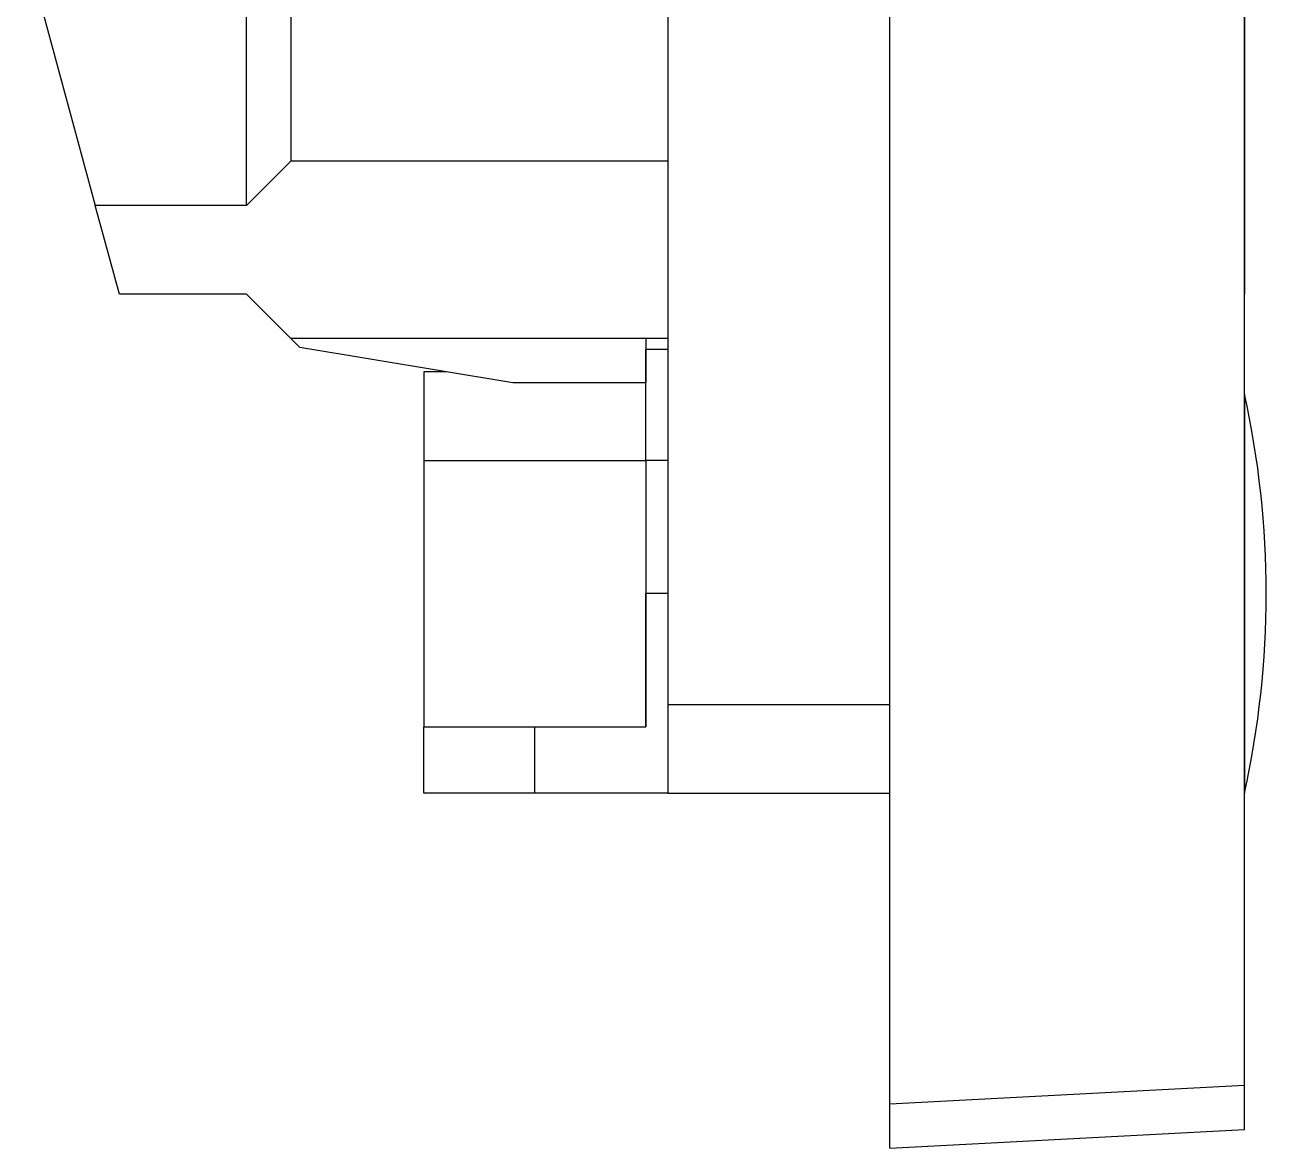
# Model space of a CAD drawing. Header units: millimetres. Extents: x -210 to 210, y -148 to 148.
# Drawn here: x -64.42 to -36.43, y 44.85 to 70.17 of the extents above; entities that cross this region are included whole.
import ezdxf

# ---------------------------------------------------------------- set-up
doc = ezdxf.new("R2010")
doc.units = ezdxf.units.MM
doc.layers.get('0').update_dxf_attribs({"lineweight": 18})

msp = doc.modelspace()

# ---------------------------------------------------------------- linework, layer by layer
at = {"color": 7, "lineweight": 30}
for p, q in [((-44.917, 45.844), (-44.917, 113.847)), ((-36.917, 46.264), (-36.917, 113.428)), ((-49.917, 109.846), (-49.917, 54.846)), ((-36.917, 53.265), (-36.917, 109.35)), ((-36.917, 97.596), (-36.917, 64.096))]:
    msp.add_line(p, q, dxfattribs=at)
at = {"color": 7, "lineweight": 30, "ltscale": 0.3625}
msp.add_line((-59.417, 66.096), (-59.417, 80.596), dxfattribs=at)
at = {"color": 7, "lineweight": 30, "ltscale": 0.151732}
msp.add_line((-64.417, 71.953), (-62.828, 66.096), dxfattribs=at)
at = {"color": 7, "lineweight": 30, "ltscale": 0.09375}
msp.add_line((-58.417, 70.846), (-58.417, 67.096), dxfattribs=at)
at = {"color": 7, "lineweight": 30, "ltscale": 0.035355}
for p, q in [((-58.417, 67.096), (-59.417, 66.096)), ((-58.417, 63.096), (-59.417, 64.096))]:
    msp.add_line(p, q, dxfattribs=at)
at = {"color": 7, "lineweight": 30, "ltscale": 0.2125}
for p, q in [((-49.917, 67.096), (-58.417, 67.096)), ((-49.917, 63.096), (-58.417, 63.096))]:
    msp.add_line(p, q, dxfattribs=at)
at = {"color": 7, "lineweight": 30, "ltscale": 0.085282}
msp.add_line((-59.417, 66.096), (-62.828, 66.096), dxfattribs=at)
at = {"color": 7, "lineweight": 30, "ltscale": 0.051806}
msp.add_line((-62.286, 64.096), (-62.828, 66.096), dxfattribs=at)
at = {"color": 7, "lineweight": 30, "ltscale": 0.071721}
msp.add_line((-59.417, 64.096), (-62.286, 64.096), dxfattribs=at)
at = {"color": 7, "lineweight": 30, "ltscale": 0.007071}
msp.add_line((-58.417, 63.096), (-58.217, 62.896), dxfattribs=at)
at = {"color": 7, "lineweight": 30, "ltscale": 0.025}
msp.add_line((-50.417, 63.096), (-50.417, 62.096), dxfattribs=at)
at = {"color": 7, "lineweight": 30, "ltscale": 0.121655}
msp.add_line((-53.417, 62.096), (-58.217, 62.896), dxfattribs=at)
at = {"color": 7, "lineweight": 30, "ltscale": 0.0125}
for p, q in [((-49.917, 62.846), (-50.417, 62.846)), ((-49.917, 60.346), (-50.417, 60.346)), ((-49.917, 57.346), (-50.417, 57.346))]:
    msp.add_line(p, q, dxfattribs=at)
at = {"color": 7, "lineweight": 30, "ltscale": 0.0625}
for p, q in [((-50.417, 60.346), (-50.417, 62.846)), ((-52.917, 54.346), (-50.417, 54.346)), ((-52.917, 52.846), (-55.417, 52.846))]:
    msp.add_line(p, q, dxfattribs=at)
at = {"color": 7, "lineweight": 30, "ltscale": 0.05}
for p, q in [((-55.417, 62.346), (-55.417, 60.346)), ((-49.917, 54.846), (-49.917, 52.846)), ((-36.917, 51.265), (-36.917, 53.265))]:
    msp.add_line(p, q, dxfattribs=at)
at = {"color": 7, "lineweight": 30, "ltscale": 0.012501}
msp.add_line((-54.917, 62.346), (-55.417, 62.346), dxfattribs=at)
at = {"color": 7, "lineweight": 30, "ltscale": 0.075}
for p, q in [((-50.417, 62.096), (-53.417, 62.096)), ((-50.417, 60.346), (-50.417, 57.346)), ((-50.417, 54.346), (-50.417, 57.346)), ((-49.917, 52.846), (-52.917, 52.846))]:
    msp.add_line(p, q, dxfattribs=at)
at = {"color": 7, "lineweight": 30, "ltscale": 0.058564}
msp.add_line((-36.917, 61.846), (-36.917, 59.503), dxfattribs=at)
at = {"color": 7, "lineweight": 30, "ltscale": 0.125}
for p, q in [((-55.417, 60.346), (-50.417, 60.346)), ((-49.917, 54.846), (-44.917, 54.846)), ((-55.417, 54.346), (-50.417, 54.346)), ((-49.917, 52.846), (-44.917, 52.846))]:
    msp.add_line(p, q, dxfattribs=at)
at = {"color": 7, "lineweight": 30, "ltscale": 0.15}
for p, q in [((-55.417, 60.346), (-55.417, 54.346)), ((-50.417, 60.346), (-50.417, 54.346))]:
    msp.add_line(p, q, dxfattribs=at)
at = {"color": 7, "lineweight": 30, "ltscale": 0.166436}
msp.add_line((-36.917, 59.503), (-36.917, 52.846), dxfattribs=at)
at = {"color": 7, "lineweight": 30, "ltscale": 0.0375}
for p, q in [((-55.417, 52.846), (-55.417, 54.346)), ((-52.917, 52.846), (-52.917, 54.346))]:
    msp.add_line(p, q, dxfattribs=at)
at = {"color": 7, "lineweight": 30, "ltscale": 0.200274}
for p, q in [((-44.917, 45.844), (-36.917, 46.264)), ((-44.917, 44.846), (-36.917, 45.265))]:
    msp.add_line(p, q, dxfattribs=at)
at = {"color": 7, "lineweight": 30, "ltscale": 0.024966}
for p, q in [((-36.917, 45.265), (-36.917, 46.264)), ((-44.917, 44.846), (-44.917, 45.844))]:
    msp.add_line(p, q, dxfattribs=at)
at = {"color": 7, "lineweight": 30}
for start, end in [(360, 12.3803), (347.6197, 360)]:
    msp.add_arc((-57.418, 57.346), 20.989, start, end, dxfattribs=at)

doc.saveas('drawing.dxf')
